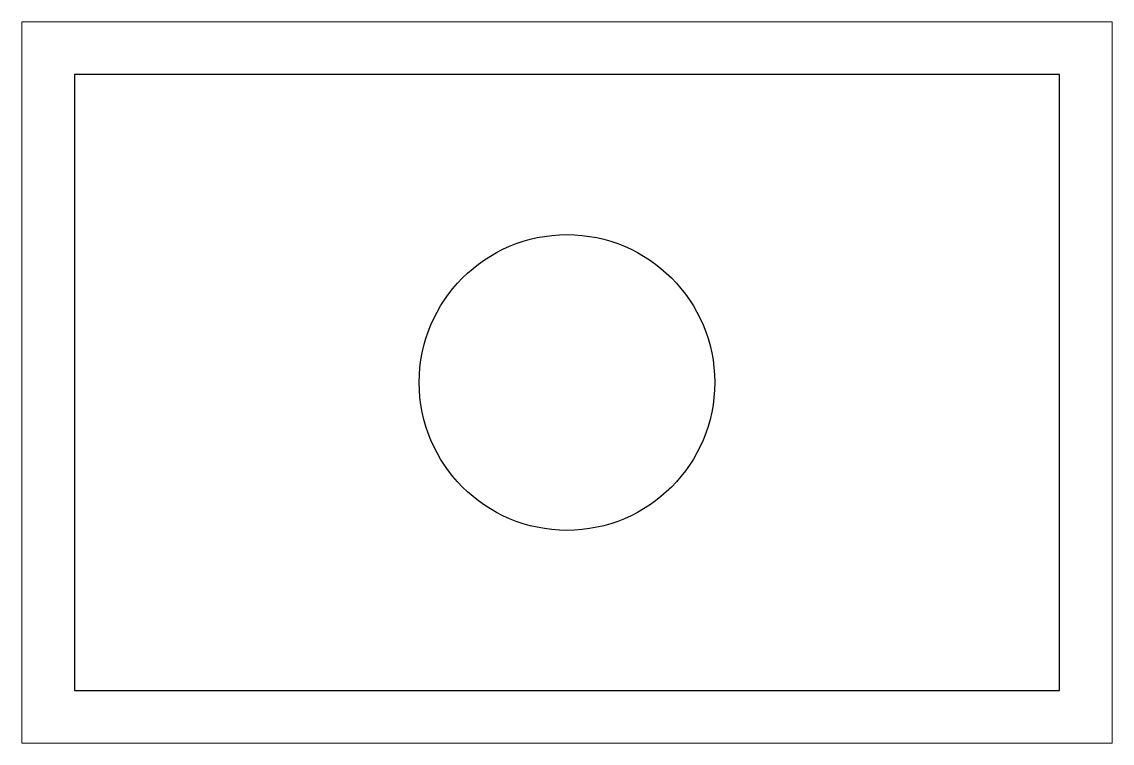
# Paper-space layout 'Layout1' of a CAD drawing. Header units: millimetres. Extents: x 0 to 44.3, y 0 to 29.3.
# The model-space entities are those that its viewports show. They can reach past a viewport. Long polylines and large blocks are cut down to what shows.
import ezdxf

# ---------------------------------------------------------------- set-up
doc = ezdxf.new("R2010")
doc.units = ezdxf.units.MM

msp = doc.modelspace()

# ---------------------------------------------------------------- linework, layer by layer
at = {"color": 18, "linetype": 'Continuous', "lineweight": 25, "true_color": 0x000000}
msp.add_lwpolyline([(2.138, 2.138), (42.138, 2.138), (42.138, 27.138), (2.138, 27.138), (2.138, 2.138)], close=True, dxfattribs=at)
msp.add_open_spline([(22.137, 8.638), (25.449, 8.638), (28.137, 11.326), (28.137, 14.638), (28.137, 17.949), (25.449, 20.638), (22.137, 20.638), (18.826, 20.638), (16.137, 17.949), (16.137, 14.638), (16.137, 11.326), (18.826, 8.638), (22.137, 8.638)], degree=3, knots=[0, 0, 0, 0, 1, 1, 1, 2, 2, 2, 3, 3, 3, 4, 4, 4, 4], dxfattribs=at)

psp = doc.layouts.get("Layout1")

# ---------------------------------------------------------------- viewports
at = {"layer": '0'}
psp.add_viewport(center=(22.137, 14.638), size=(44.275, 29.27535), view_center_point=(22.137, 14.638), view_height=29.27535, dxfattribs=at)

doc.saveas('drawing.dxf')
